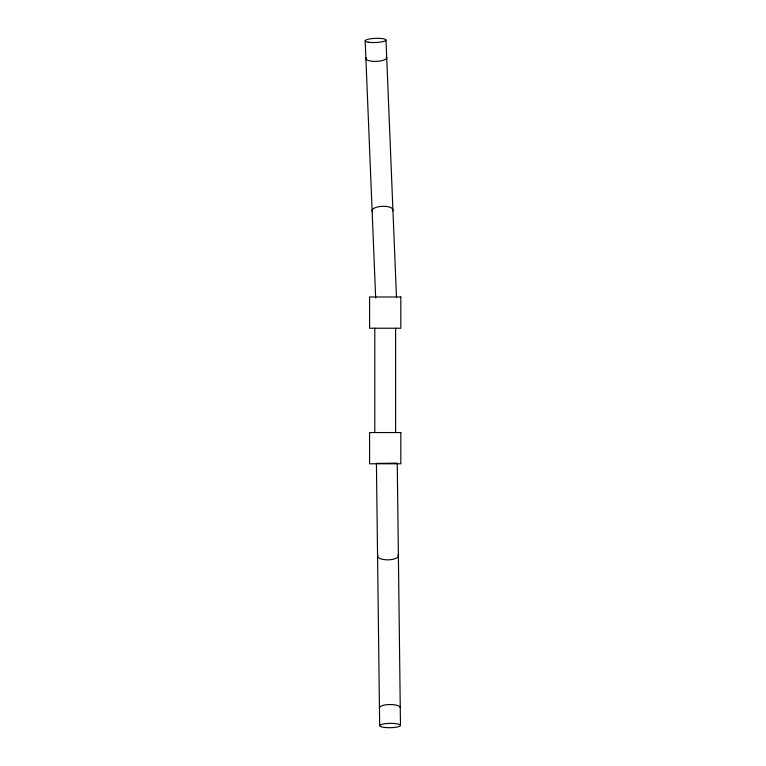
<?xml version="1.0" encoding="UTF-8"?>
<svg xmlns="http://www.w3.org/2000/svg" width="766" height="766" viewBox="0 0 766 766"><rect width="100%" height="100%" fill="white"/><g stroke="black" fill="none" stroke-linecap="round" stroke-linejoin="round"><path stroke-width="1.15" d="M385.987 39.995L396.472 297.064M365.181 40.847L375.666 297.907M400.474 725.402A10.408 2.174 -0.7 0 0 384.838 723.717A10.408 2.174 -0.7 0 0 384.877 727.47A10.408 2.174 -0.7 0 0 400.474 725.402L397.248 463.152L376.422 463.411L379.649 725.661M395.601 328.231L395.601 432.551M374.804 328.231L374.804 432.551M372.487 211.751A10.427 4.002 -2.3 0 1 382.349 206.313A10.427 4.002 -2.3 0 1 392.613 210.937M386.342 56.914A10.437 3.198 -2.3 0 1 376.432 61.357A10.437 3.198 -2.3 0 1 366.196 57.737M398.014 554.785A10.427 3.916 -0.7 0 1 388.008 559.841A10.427 3.916 -0.7 0 1 377.877 555.024M379.409 707.937A10.437 3.284 -0.7 0 1 389.808 704.529A10.437 3.284 -0.7 0 1 400.283 707.679M400.819 296.988L369.585 296.988L369.585 328.231L400.819 328.231L400.819 296.988M400.819 432.551L369.585 432.551L369.585 463.784L400.819 463.784L400.819 432.551M368.293 42.197A10.408 2.087 -2.3 0 0 385.652 40.55A10.408 2.087 -2.3 0 0 372.803 38.52A10.408 2.087 -2.3 0 0 368.293 42.197"/></g></svg>
